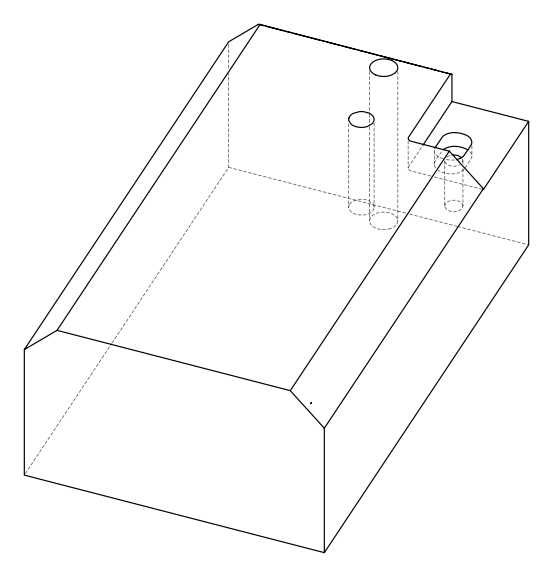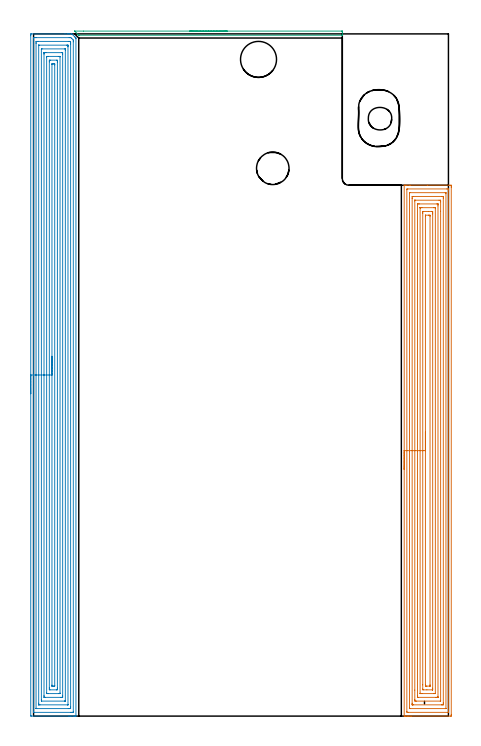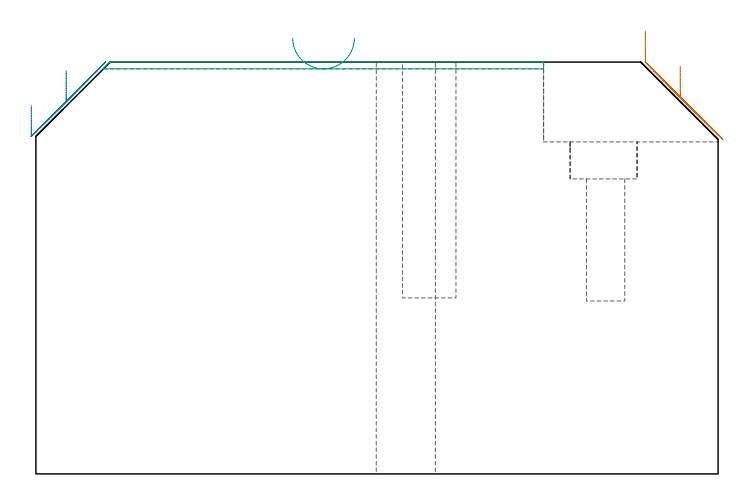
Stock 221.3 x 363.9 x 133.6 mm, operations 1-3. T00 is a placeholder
(PLAN: 11 operations, 8 tool changes, 98.9 min)
(1 AREA_MILL | FG_CHAMFER_SURFACE | UGT0205_001 | 20.83 min | 91823 mm3)
(2 AREA_MILL_1 | FG_CHAMFER_SURFACE_1 | UGT0205_001 | 26.53 min | 105678 mm3)
(3 AREA_MILL_2 | FG_CHAMFER_SURFACE_2 | UGT0205_001 | 1.29 min | 336 mm3)
(4 MILL_CORNER_NOTCH_RECTANGULAR | CORNER_NOTCH_RECTANGULAR | NXT0201_008 | Follow Part, ap 1.5, ae 75% | 46.75 min | 115634 mm3)
(5 MILL_RECTANGULAR_POCKET | POCKET_RECTANGULAR_STRAIGHT | UGT0201_133 | Follow Part, ap 3.75, ae 75% | 0.74 min | 6868 mm3)
(6 MILL_BLIND_HOLE_FROM_SOLID_MATERIAL | STEP1POCKET | UGT0201_128 | Spiral | 0.61 min | 4787 mm3)
(7 MILL_BLIND_HOLE_FROM_SOLID_MATERIAL_1 | STEP1POCKET_1 | UGT0201_133 | Spiral | 0.8 min | 17975 mm3)
(8 SPOT_DRILL | STEP1HOLE | NXT0321_9005460120000 | 0.05 min | 190 mm3)
(9 DRILL_BLIND_HOLE_INTO_CENTER | STEP1HOLE | NXT0301_092 | 0.08 min | 1706 mm3)
(10 GUN_DRILL_THROUGH_HOLE | STEP1HOLE | UGT0307_009 | 0.66 min | 13216 mm3)
(11 DRILL_TO_ENLARGE_THROUGH_HOLE | STEP1HOLE | UGT0301_259 | 0.57 min | 23526 mm3)
(TOOL UGT0205_001 | Chamfer Mill 20 x 3 x 45 deg. | D20 FL50 Z2)
(TOOL NXT0201_008 | ENDMILL 6mm [2P460-0600-NA 1630] | D6 FL26 Z6)
(TOOL UGT0201_133 | Carbide End Mill 15.0 | D15 FL30 Z4)
(TOOL UGT0201_128 | Carbide End Mill 10.0 | D10 FL15 Z4)
(TOOL NXT0321_9005460120000 | NC Spot Drill, 142deg, 12mm, Carbide, Uncoated | D12 PA142 FL30 Z2)
(TOOL NXT0301_092 | Carbide Drill 12.1mm [860.1-1210-061A1-MM 2214] | D12.1 PA140 FL77 Z2)
(TOOL UGT0307_009 | Gun Drill 12 mm | D12 PA130 FL24 Z1)
(TOOL UGT0301_259 | Twist Drill 19.2 mm | D19.2 PA118 FL140 Z2)
(OP 1 AREA_MILL)
G17 G21 G94 G90
T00 M6
G54
G17 G0 G90 X197.7 Y131.6 S1061 M3
G43 Z143.6 H0
G94 G1 Y131.638 Z142.728 F250.
Y131.752 Z141.863
Y131.941 Z141.012
Y132.203 Z140.18
Y132.537 Z139.374
Y132.94 Z138.6
Y133.408 Z137.864
Y133.94 Z137.172
Y134.529 Z136.529
Y135.172 Z135.939
Y135.864 Z135.408
Y136.6 Z134.94
Y137.374 Z134.537
Y138.18 Z134.203
Y139.012 Z133.941
Y139.864 Z133.752
Y140.728 Z133.638
Y141.6 Z133.6
Y283.042
X197.703 Y283.19 Z133.588
X197.737 Y283.193 Z133.555
X198.092 Y283.2 Z133.207
X198.511 Z132.788
X199.141 Z132.154
X200.345 Z130.952
X200.919 Z130.375
X210.028 Z121.269
X221.646 Z109.652
X222.247 Y283.196 Z109.05
X222.792 Y283.192 Z108.506
X222.794 Y283.145 Z108.504
X222.799 Y282.596 Z108.501
X222.8 Y282.041 Z108.5
Y0.942
X222.799 Y0.604 Z108.501
X222.794 Y0.055 Z108.504
X222.792 Y0.008 Z108.506
X222.247 Y0. Z109.05
X201.521 Z129.774
X200.919 Z130.375
X200.345 Z130.952
X200.03 Z131.266
X199.456 Z131.84
X199.141 Z132.154
X198.511 Z132.788
X198.092 Z133.207
X197.738 Z133.553
X197.703 Y0.009 Z133.588
X197.7 Y0.158 Z133.6
Y141.6
X199.114 Z132.186
X199.115 Y280.811 Z132.185
Y280.837
X199.141 Y281.19 Z132.159
X199.644 Y281.199 Z131.656
X220.47 Y281.2 Z110.83
X220.972 Y281.199 Z110.328
X221.359 Y281.19 Z109.941
X221.384 Y280.811 Z109.916
X221.385 Y280.784 Z109.915
Y2.389
Y2.363
X221.359 Y2.01 Z109.941
X220.856 Y2.001 Z110.444
X200.03 Y2. Z131.27
X199.528 Y2.001 Z131.772
X199.141 Y2.01 Z132.159
X199.116 Y2.389 Z132.184
X199.115 Y2.416 Z132.185
X199.114 Y141.6 Z132.186
X200.528 Z130.772
X200.529 Y279.026 Z130.771
X200.53 Y279.124 Z130.77
X200.532 Y279.172 Z130.768
X200.534 Y279.188 Z130.766
X200.573 Y279.191 Z130.727
X200.747 Y279.199 Z130.553
X219.581 Y279.2 Z111.719
X219.754 Y279.198 Z111.546
X219.87 Y279.195 Z111.43
X219.957 Y279.19 Z111.343
X219.965 Y279.155 Z111.335
X219.967 Y279.026 Z111.333
X219.971 Y278.635 Z111.329
Y4.174
X219.97 Y4.076 Z111.33
X219.968 Y4.028 Z111.332
X219.966 Y4.012 Z111.334
X219.927 Y4.009 Z111.373
X219.753 Y4.001 Z111.547
X200.919 Y4. Z130.381
X200.746 Y4.002 Z130.554
X200.63 Y4.005 Z130.67
X200.543 Y4.01 Z130.757
X200.535 Y4.045 Z130.765
X200.533 Y4.174 Z130.767
X200.529 Y4.565 Z130.771
X200.528 Y141.6 Z130.772
X201.943 Z129.357
Y276.213
X201.944 Y276.349 Z129.356
X201.949 Y277.099 Z129.351
X201.961 Y277.19 Z129.339
X202.061 Y277.193 Z129.239
X202.272 Y277.197 Z129.028
X202.696 Y277.2 Z128.604
X202.737 Z128.563
X217.845 Z113.455
X218.243 Y277.198 Z113.057
X218.442 Y277.194 Z112.858
X218.54 Y277.19 Z112.76
X218.551 Y277.184 Z112.749
X218.553 Y277.167 Z112.747
X218.555 Y277.131 Z112.745
X218.557 Y276.485 Z112.743
Y276.349
Y6.987
X218.556 Y6.851 Z112.744
X218.551 Y6.101 Z112.749
X218.539 Y6.01 Z112.761
X218.439 Y6.007 Z112.861
X218.228 Y6.003 Z113.072
X217.804 Y6. Z113.496
X217.763 Z113.537
X202.655 Z128.645
X202.257 Y6.002 Z129.043
X202.058 Y6.006 Z129.242
X201.96 Y6.01 Z129.34
X201.949 Y6.016 Z129.351
X201.947 Y6.033 Z129.353
X201.945 Y6.069 Z129.355
X201.943 Y6.715 Z129.357
Y6.851
Y141.6
X203.357 Z127.943
Y274.793
X203.359 Y275.022 Z127.941
X203.362 Y275.174 Z127.938
X203.364 Y275.192 Z127.936
X203.368 Y275.194 Z127.932
X203.387 Y275.198 Z127.913
X203.427 Y275.199 Z127.873
X203.585 Y275.2 Z127.715
X216.283 Y275.199 Z115.017
X216.915 Y275.193 Z114.385
X217.12 Y275.19 Z114.18
X217.136 Y274.793 Z114.164
X217.14 Y274.564 Z114.16
X217.142 Y274.336 Z114.158
X217.143 Y269.305 Z114.157
Y8.407
X217.141 Y8.178 Z114.159
X217.138 Y8.026 Z114.162
X217.136 Y8.008 Z114.164
X217.132 Y8.006 Z114.168
X217.113 Y8.002 Z114.187
X217.073 Y8.001 Z114.227
X216.915 Y8. Z114.385
X204.217 Y8.001 Z127.083
X203.585 Y8.007 Z127.715
X203.381 Y8.01 Z127.919
X203.364 Y8.407 Z127.936
X203.36 Y8.636 Z127.94
X203.358 Y8.864 Z127.942
X203.357 Y13.877 Z127.943
Y141.6
X204.771 Z126.529
X204.772 Y272.779 Z126.528
X204.774 Y273.076 Z126.526
X204.776 Y273.15 Z126.524
X204.778 Y273.18 Z126.522
X204.805 Y273.19 Z126.495
X204.947 Y273.196 Z126.353
X205.362 Y273.199 Z125.938
X205.832 Y273.2 Z125.468
X215.138 Y273.199 Z116.162
X215.611 Y273.197 Z115.689
X215.708 Y273.19 Z115.592
X215.722 Y273.184 Z115.578
X215.724 Y273.153 Z115.576
X215.727 Y273.08 Z115.573
X215.728 Y272.779 Z115.572
X215.729 Y272.186 Z115.571
X215.728 Y10.421 Z115.572
X215.726 Y10.124 Z115.574
X215.724 Y10.05 Z115.576
X215.723 Y10.02 Z115.577
X215.695 Y10.01 Z115.605
X215.553 Y10.004 Z115.747
X215.138 Y10.001 Z116.162
X214.668 Y10. Z116.632
X205.362 Y10.001 Z125.938
X204.889 Y10.003 Z126.411
X204.792 Y10.01 Z126.508
X204.778 Y10.016 Z126.522
X204.776 Y10.047 Z126.524
X204.773 Y10.12 Z126.527
X204.772 Y10.421 Z126.528
X204.771 Y11.014 Z126.529
Y141.6
X206.185 Z125.115
X206.186 Y271.06 Z125.114
X206.187 Y271.126 Z125.113
X206.19 Y271.169 Z125.11
X206.194 Y271.191 Z125.106
X206.201 Y271.193 Z125.099
X206.251 Y271.196 Z125.049
X206.935 Y271.2 Z124.365
X207.14 Z124.16
X213.36 Z117.94
X214.048 Y271.197 Z117.252
X214.249 Y271.19 Z117.051
X214.308 Y271.183 Z116.992
X214.312 Y271.06 Z116.988
X214.314 Y270.995 Z116.986
Y12.14
X214.313 Y12.074 Z116.987
X214.31 Y12.031 Z116.99
X214.306 Y12.009 Z116.994
X214.299 Y12.007 Z117.001
X214.249 Y12.004 Z117.051
X213.565 Y12. Z117.735
X213.36 Z117.94
X207.14 Z124.16
X206.452 Y12.003 Z124.848
X206.251 Y12.01 Z125.049
X206.192 Y12.017 Z125.108
X206.188 Y12.14 Z125.112
X206.186 Y12.205 Z125.114
X206.185 Y141.6 Z125.115
X207.6 Z123.7
Y268.318
X207.601 Y268.747 Z123.699
X207.606 Y269.177 Z123.694
X207.609 Y269.191 Z123.691
X207.617 Y269.195 Z123.683
X207.644 Y269.198 Z123.656
X207.699 Y269.2 Z123.601
X207.809 Z123.491
X210.694 Z120.606
X212.482 Z118.818
X212.894 Y269.185 Z118.406
X212.896 Y269.058 Z118.404
X212.899 Y268.781 Z118.401
X212.9 Y268.318 Z118.4
X212.901 Y267.887 Z118.399
X212.9 Y14.882 Z118.4
X212.899 Y14.453 Z118.401
X212.894 Y14.023 Z118.406
X212.891 Y14.009 Z118.409
X212.883 Y14.005 Z118.417
X212.856 Y14.002 Z118.444
X212.801 Y14. Z118.499
X212.691 Z118.609
X209.806 Z121.494
X208.018 Z123.282
X207.606 Y14.015 Z123.694
X207.604 Y14.142 Z123.696
X207.601 Y14.419 Z123.699
X207.6 Y16.667 Z123.7
Y141.6
X209.014 Z122.286
Y266.533
X209.015 Y266.93 Z122.285
X209.018 Y267.129 Z122.282
X209.021 Y267.176 Z122.279
X209.023 Y267.19 Z122.277
X209.047 Y267.193 Z122.253
X209.143 Y267.198 Z122.157
X210.694 Y267.2 Z120.606
X210.919 Y267.199 Z120.381
X211.415 Y267.192 Z119.885
X211.469 Y267.19 Z119.831
X211.479 Y267.128 Z119.821
X211.486 Y266.533 Z119.814
Y16.667
X211.485 Y16.27 Z119.815
X211.482 Y16.071 Z119.818
X211.479 Y16.024 Z119.821
X211.477 Y16.01 Z119.823
X211.453 Y16.007 Z119.847
X211.357 Y16.002 Z119.943
X209.806 Y16. Z121.494
X209.581 Y16.001 Z121.719
X209.085 Y16.008 Z122.215
X209.031 Y16.01 Z122.269
X209.021 Y16.072 Z122.279
X209.014 Y16.667 Z122.286
Y141.6
Y142.472 Z122.324
Y143.336 Z122.438
Y144.188 Z122.627
Y145.02 Z122.889
Y145.826 Z123.223
Y146.6 Z123.626
Y147.336 Z124.095
Y148.028 Z124.626
Y148.671 Z125.215
Y149.26 Z125.858
Y149.792 Z126.55
Y150.26 Z127.286
Y150.663 Z128.06
Y150.997 Z128.866
Y151.259 Z129.698
Y151.448 Z130.55
Y151.562 Z131.415
Y151.6 Z132.286
G0 Z143.6
M5
M2
(OP 2 AREA_MILL_1)
G17 G21 G94 G90
T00 M6
G54
G17 G0 G90 X-1.5 Y171.95 S1061 M3
G43 Z143.6 H0
Z119.5
G94 G1 Y171.988 Z118.628 F250.
Y172.102 Z117.764
Y172.291 Z116.912
Y172.553 Z116.08
Y172.887 Z115.274
Y173.29 Z114.5
Y173.758 Z113.764
Y174.29 Z113.072
Y174.879 Z112.429
Y175.522 Z111.84
Y176.214 Z111.308
Y176.95 Z110.84
Y177.724 Z110.437
Y178.53 Z110.103
Y179.362 Z109.841
Y180.213 Z109.652
Y181.078 Z109.538
Y181.95 Z109.5
Y362.918
X-1.499 Y363.283 Z109.501
X-1.494 Y363.805 Z109.504
X-1.492 Y363.892 Z109.506
X-0.976 Y363.9 Z110.021
X16.756 Z127.751
X18.192 Z129.188
X18.53 Z129.525
X19.205 Z130.205
X20.303 Z131.301
X20.392 Y363.898 Z131.388
X20.423 Y363.879 Z131.419
X21.912 Y362.39 Z132.908
X22.076 Y362.227 Z133.071
X22.239 Y362.062 Z133.236
X22.358 Y361.943 Z133.356
X22.519 Y361.783 Z133.514
X22.555 Y361.744 Z133.551
X22.596 Y361.695 Z133.589
X22.6 Y361.497 Z133.6
Y0.17
X22.597 Y0.01 Z133.588
X22.571 Y0.008 Z133.562
X22.201 Y0. Z133.2
X21.865 Z132.865
X21.189 Z132.184
X19.965 Z130.962
X19.416 Z130.411
X18.804 Z129.799
X-1.251 Y0.001 Z109.746
X-1.492 Y0.01 Z109.506
X-1.499 Y0.251 Z109.499
Y0.282
X-1.5 Y181.95 Z109.5
X-0.086 Z110.914
Y361.493
X-0.084 Y361.719 Z110.916
X-0.082 Y361.83 Z110.918
X-0.079 Y361.877 Z110.921
X-0.003 Y361.89 Z110.997
X0.399 Y361.898 Z111.399
X0.797 Y361.899 Z111.797
X1.283 Y361.9 Z112.283
X19.016 Z130.016
X19.416 Y361.896 Z130.416
X19.912 Y361.89 Z130.912
X20.303 Y361.542 Z131.303
X20.351 Y361.497 Z131.351
X21.184 Y360.609 Z132.184
X21.185 Y360.603 Z132.185
X21.186 Y359.714 Z132.186
Y2.407
X21.184 Y2.181 Z132.184
X21.182 Y2.07 Z132.182
X21.179 Y2.023 Z132.179
X21.103 Y2.01 Z132.103
X20.701 Y2.002 Z131.701
X20.303 Y2.001 Z131.303
X19.817 Y2. Z130.817
X0.311 Z111.311
X0.054 Y2.002 Z111.054
X-0.053 Y2.006 Z110.947
X-0.072 Y2.009 Z110.928
X-0.079 Y2.02 Z110.921
X-0.082 Y2.071 Z110.918
X-0.085 Y2.18 Z110.915
X-0.086 Y2.4 Z110.914
Y181.95
X1.328 Z112.328
X1.329 Y358.817 Z112.329
X1.33 Y359.174 Z112.33
X1.334 Y359.71 Z112.334
X1.336 Y359.88 Z112.336
X1.502 Y359.894 Z112.502
X1.684 Y359.897 Z112.684
X2.382 Y359.9 Z113.382
X2.57 Z113.57
X18.53 Z129.53
X19.229 Y359.898 Z130.229
X19.416 Y359.893 Z130.416
X19.477 Y359.89 Z130.477
X19.548 Y359.838 Z130.548
X19.673 Y359.71 Z130.673
X19.754 Y359.618 Z130.754
X19.764 Y359.53 Z130.764
X19.768 Y359.356 Z130.768
X19.771 Y358.817 Z130.771
Y358.459
Y5.083
X19.77 Y4.726 Z130.77
X19.766 Y4.19 Z130.766
X19.764 Y4.02 Z130.764
X19.598 Y4.007 Z130.598
X19.416 Y4.003 Z130.416
X18.718 Y4. Z129.718
X18.53 Z129.53
X1.684 Y4.001 Z112.684
X1.495 Y4.004 Z112.495
X1.37 Y4.009 Z112.37
X1.334 Y4.012 Z112.334
X1.333 Y4.028 Z112.333
X1.331 Y4.071 Z112.331
X1.329 Y4.19 Z112.329
X1.328 Y181.95 Z112.328
X2.743 Z113.743
Y357.75
X2.744 Y357.853 Z113.744
X2.747 Y357.882 Z113.747
X2.749 Y357.89 Z113.749
X2.757 Y357.893 Z113.757
X2.81 Y357.897 Z113.81
X3.025 Y357.899 Z114.025
X17.666 Y357.9 Z128.666
X18.082 Y357.898 Z129.082
X18.289 Y357.893 Z129.289
X18.339 Y357.89 Z129.339
X18.351 Y357.883 Z129.351
X18.353 Y357.866 Z129.353
X18.355 Y357.8 Z129.355
X18.357 Y357.204 Z129.357
Y357.03
Y6.15
X18.356 Y6.047 Z129.356
X18.353 Y6.018 Z129.353
X18.351 Y6.01 Z129.351
X18.343 Y6.007 Z129.343
X18.29 Y6.003 Z129.29
X18.075 Y6.001 Z129.075
X3.434 Y6. Z114.434
X3.018 Y6.002 Z114.018
X2.811 Y6.007 Z113.811
X2.761 Y6.01 Z113.761
X2.749 Y6.017 Z113.749
X2.747 Y6.034 Z113.747
X2.745 Y6.1 Z113.745
X2.743 Y6.696 Z113.743
Y6.87
Y181.95
X4.157 Z115.157
Y355.62
X4.159 Y355.745 Z115.159
X4.163 Y355.845 Z115.163
X4.167 Y355.891 Z115.167
X4.182 Y355.893 Z115.182
X4.344 Y355.898 Z115.344
X4.579 Y355.9 Z115.579
X16.756 Y355.899 Z127.756
X16.849 Y355.898 Z127.849
X16.906 Y355.894 Z127.906
X16.932 Y355.891 Z127.932
X16.936 Y355.808 Z127.936
X16.941 Y355.432 Z127.941
X16.943 Y355.244 Z127.943
Y8.28
X16.941 Y8.155 Z127.941
X16.937 Y8.055 Z127.937
X16.933 Y8.009 Z127.933
X16.918 Y8.007 Z127.918
X16.756 Y8.003 Z127.756
X16.521 Y8. Z127.521
X4.344 Y8.001 Z115.344
X4.251 Y8.002 Z115.251
X4.194 Y8.006 Z115.194
X4.168 Y8.009 Z115.168
X4.164 Y8.092 Z115.164
X4.159 Y8.468 Z115.159
X4.157 Y8.656 Z115.157
Y181.95
X5.571 Z116.571
Y353.114
X5.572 Y353.457 Z116.572
X5.575 Y353.732 Z116.575
X5.578 Y353.868 Z116.578
X5.582 Y353.89 Z116.582
X5.615 Y353.894 Z116.615
X5.679 Y353.898 Z116.679
X6.117 Y353.9 Z117.117
X6.564 Z117.564
X14.983 Y353.899 Z125.983
X15.434 Y353.896 Z126.434
X15.512 Y353.89 Z126.512
X15.522 Y353.808 Z126.522
X15.525 Y353.457 Z126.525
X15.528 Y352.908 Z126.528
X15.529 Y10.786 Z126.529
X15.528 Y10.443 Z126.528
X15.525 Y10.168 Z126.525
X15.522 Y10.032 Z126.522
X15.518 Y10.01 Z126.518
X15.485 Y10.006 Z126.485
X15.421 Y10.002 Z126.421
X14.983 Y10. Z125.983
X14.536 Z125.536
X6.117 Y10.001 Z117.117
X5.666 Y10.004 Z116.666
X5.588 Y10.01 Z116.588
X5.578 Y10.092 Z116.578
X5.575 Y10.443 Z116.575
X5.572 Y10.992 Z116.572
X5.571 Y181.95 Z116.571
X6.985 Z117.985
X6.986 Y351.671 Z117.986
X6.987 Y351.688 Z117.987
X7.003 Y351.89 Z118.003
X7.664 Y351.899 Z118.664
X13.21 Y351.9 Z124.21
X13.872 Y351.897 Z124.872
X14.096 Y351.89 Z125.096
X14.113 Y351.671 Z125.113
X14.114 Y351.653 Z125.114
Y12.229
X14.113 Y12.212 Z125.113
X14.096 Y12.01 Z125.096
X13.436 Y12.001 Z124.436
X7.89 Y12. Z118.89
X7.228 Y12.003 Z118.228
X7.003 Y12.01 Z118.003
X6.987 Y12.229 Z117.987
X6.986 Y12.247 Z117.986
X6.985 Y181.95 Z117.985
X8.4 Z119.4
Y348.991
X8.401 Y349.369 Z119.401
X8.407 Y349.884 Z119.407
X8.761 Y349.9 Z119.761
X8.777 Z119.777
X12.323 Y349.899 Z123.323
X12.693 Y349.884 Z123.693
X12.698 Y349.507 Z123.698
X12.7 Y348.991 Z123.7
Y348.611
Y14.909
X12.699 Y14.531 Z123.699
X12.693 Y14.016 Z123.693
X12.339 Y14. Z123.339
X12.323 Z123.323
X8.777 Y14.001 Z119.777
X8.407 Y14.016 Z119.407
X8.402 Y14.393 Z119.402
X8.4 Y14.909 Z119.4
X8.399 Y15.289 Z119.399
X8.4 Y181.95 Z119.4
X9.814 Z120.814
Y347.575
X9.816 Y347.761 Z120.816
X9.819 Y347.853 Z120.819
X9.821 Y347.89 Z120.821
X9.865 Y347.895 Z120.865
X10.55 Y347.899 Z121.55
X10.747 Z121.747
X11.259 Y347.89 Z122.259
X11.28 Y347.885 Z122.28
X11.282 Y347.857 Z122.282
X11.284 Y347.786 Z122.284
X11.286 Y347.643 Z122.286
Y347.356
Y16.325
X11.284 Y16.139 Z122.284
X11.281 Y16.047 Z122.281
X11.279 Y16.01 Z122.279
X11.235 Y16.005 Z122.235
X10.55 Y16.001 Z121.55
X10.353 Z121.353
X9.841 Y16.01 Z120.841
X9.82 Y16.015 Z120.82
X9.818 Y16.043 Z120.818
X9.816 Y16.114 Z120.816
X9.814 Y16.257 Z120.814
Y16.544
Y181.95
Y182.822 Z120.852
Y183.686 Z120.966
Y184.538 Z121.154
Y185.37 Z121.417
Y186.176 Z121.751
Y186.95 Z122.153
Y187.686 Z122.622
Y188.378 Z123.153
Y189.021 Z123.743
Y189.61 Z124.386
Y190.141 Z125.078
Y190.61 Z125.814
Y191.013 Z126.588
Y191.347 Z127.394
Y191.609 Z128.226
Y191.798 Z129.077
Y191.912 Z129.942
Y191.95 Z130.814
G0 Z143.6
M5
M2
(OP 3 AREA_MILL_2)
G17 G21 G94 G90
T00 M6
G54
G17 G0 G90 X83.3 Y365.4 S1061 M3
G43 Z143.6 H0
Z141.4
G94 G1 X83.338 Z140.528 F250.
X83.452 Z139.664
X83.641 Z138.812
X83.903 Z137.98
X84.237 Z137.174
X84.64 Z136.4
X85.108 Z135.664
X85.64 Z134.972
X86.229 Z134.329
X86.872 Z133.74
X87.564 Z133.209
X88.3 Z132.74
X89.074 Z132.337
X89.88 Z132.003
X90.712 Z131.741
X91.564 Z131.552
X92.428 Z131.438
X93.3 Z131.4
X164.238
X164.563 Y365.398 Z131.402
X164.68 Y365.393 Z131.404
X164.696 Y365.391 Z131.405
X164.697 Y365.166 Z131.63
X164.7 Y364.634 Z132.165
X164.699 Y363.343 Z133.455
X164.696 Y363.27 Z133.522
X164.69 Y363.203 Z133.588
X164.563 Y363.2 Z133.6
X24.264
X24.105 Y363.203 Z133.589
X24.053 Y363.249 Z133.546
X23.918 Y363.382 Z133.418
X22.037 Y365.262 Z131.536
X22.004 Y365.295 Z131.502
X21.919 Y365.392 Z131.405
X21.978 Y365.397 Z131.401
X22.015 Y365.399 Z131.399
X26.683 Y365.4 Z131.4
X93.3
X94.172 Z131.438
X95.036 Z131.552
X95.888 Z131.741
X96.72 Z132.003
X97.526 Z132.337
X98.3 Z132.74
X99.036 Z133.209
X99.728 Z133.74
X100.371 Z134.329
X100.96 Z134.972
X101.492 Z135.664
X101.96 Z136.4
X102.363 Z137.174
X102.697 Z137.98
X102.959 Z138.812
X103.148 Z139.664
X103.262 Z140.528
X103.3 Z141.4
G0 Z143.6
M5
M2
